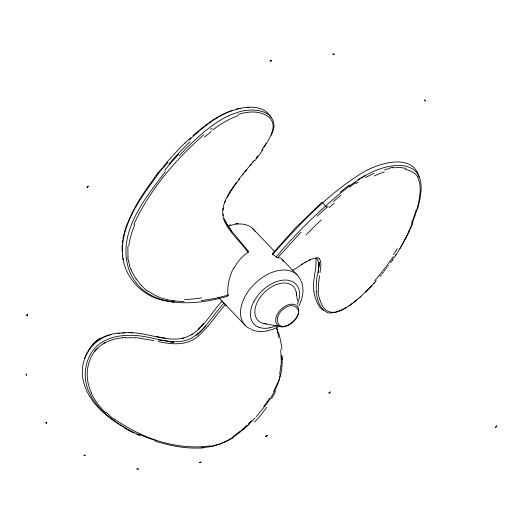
<?xml version="1.0" encoding="UTF-8"?>
<svg xmlns="http://www.w3.org/2000/svg" width="523" height="523" viewBox="0 0 523 523"><rect width="100%" height="100%" fill="white"/><g stroke="black" fill="none" stroke-linecap="round" stroke-linejoin="round"><path stroke-width="0.78" d="M319.108 263.017L318.35 272.568M281.779 358.601L281.864 355.849A1.445 0.928 0.7 0 0 281.302 355.228M281.864 355.849C283.963 374.54 275.51 392.982 263.978 407.325M228.211 294.802L227.851 296.142C194.118 306.38 142.949 309.753 128.619 268.73C117.217 232.212 144.766 198.825 165.451 171.479M122.127 244.993L122.042 251.138M127.847 246.621L128.024 257.989M223.046 210.174L223.223 208.121M122.297 242.999L122.624 240.377M280.792 366.42L279.687 374.01M273.836 128.174C275.824 108.418 249.412 107.535 236.272 112.844A99.854 73.246 -71.3 0 0 228.361 116.001M319.553 275.667L318.448 284.577L318.337 291.187M320.037 272.535C320.455 268.103 321.906 263.108 319.645 258.97M122.82 239.057L123.199 237.05M419.217 202.826C421.25 192.68 423.277 180.415 416.131 171.773C407.273 163.006 393.185 164.895 382.28 168.138C364.708 173.531 350.011 185.155 336.158 196.811C314.545 215.175 294.397 235.272 276.118 256.95C275.85 256.074 271.267 254.42 272.738 253.524M123.33 236.376L125.67 227.825M419.047 203.545L417.55 209.337M273.352 130.168L273.673 128.841M262.258 149.297C268.783 140.138 280.204 124.474 267.031 115.799C258.323 110.314 247.274 111.582 237.887 114.452M125.932 227.093L132.509 211.913M84.713 358.34L85.471 356.261M224.655 202.604L225.4 200.61M272.202 133.097L273.065 130.9M412.699 223.354L410.411 228.773M272.097 132.692L272.836 130.966M133.79 224.459C149.846 189.771 175.205 159.888 203.78 134.803M410.097 229.453L407.77 234.435M85.72 355.568L87.106 352.607M298.744 306.092C302.654 298.541 304.621 289.193 301.189 281.099M274.784 388.988L273.601 391.4M407.495 234.99L403.05 243.404M132.881 211.207L138.353 201.44L145.028 190.973M271.156 135.254L271.914 133.823M233.984 268.292L235.023 266.403A38.271 29.909 -69.9 0 1 237.141 263.076L240.502 258.833A35.91 28.092 -69.9 0 1 246.294 253.55L248.36 252.079L248.412 251.321L231.401 230.8L226.367 223.465M227.224 197.478L230.525 191.68L236.344 183.168M87.772 351.43C90.812 345.906 95.271 341.114 100.841 338.106L96.487 340.878M253.923 301.562L256.911 296.757A29.079 18.691 -43.8 0 1 262.749 290.173A28.981 18.625 -43.8 0 1 280.635 280.524A29.02 18.651 -43.8 0 1 287.552 280.178L291.605 281.23A29.02 18.651 -43.8 0 1 298.94 299.457A29.04 18.671 -43.8 0 1 297.306 304.34M401.527 246.045L402.671 244.064M399.827 248.464C407.476 235.618 413.66 221.824 417.459 207.35C419.806 197.184 422.309 185.528 417.04 175.859A55.543 28.157 -30.6 0 0 405.103 169.38M229.205 193.275L230.231 191.549M401.141 246.706L398.389 251.19M397.264 252.949L398.023 251.779M263.788 147.238L266.24 143.465M269.535 398.441L263.553 406.94M395.192 255.799L396.107 254.413M396.264 254.472L396.885 253.537M395.225 256.028L395.957 254.936M145.453 190.339L154.311 177.997M394.028 257.78L394.858 256.571M392.342 260.206L393.616 258.382M236.174 182.756C228.231 193.726 218.431 207.808 224.713 221.752C230.29 233.474 240.665 241.868 248.007 252.4M256.048 158.116L257.819 155.762M157.188 175.466C139.556 199.623 118.734 227.263 123.016 258.905C126.762 281.302 146.407 299.293 169.014 301.313M386.216 268.541L387.007 267.508M238.638 179.592L239.534 178.441M239.207 178.742L254.185 160.384M384.209 271.123L385.425 269.574M263.507 407.933L256.152 416.838M122.539 337.871C108.235 338.78 93.905 346.801 89.511 361.132C85.7 371.304 86.694 382.869 91.368 392.577M252.426 162.731L253.335 161.587M160.574 170.001L162.28 167.916M242.319 174.957L243.836 173.1M250.118 165.556L251.047 164.431M244.862 171.864L246.83 169.504M163.137 166.883L167.027 162.274M163.555 167.523L167.903 162.385M276.118 256.95L276.713 257.349A1.458 0.36 31.4 0 0 277.628 257.747L300.895 232.277M272.496 253.544L295.064 228.368L322.076 202.12L326.751 207.363L316.99 216.345M272.882 254.453C299.921 223.484 328.96 192.941 364.394 171.518C379.861 163.052 412.49 152.788 419.1 177.029M222.053 301.013L222.092 301.183C209.311 314.539 200.479 335.119 180.5 338.727C162.993 340.846 146.427 332.589 129.024 332.582M375.311 281.734L376.227 280.681M222.092 301.183L223.975 303.203C212.639 315.016 204.964 331.072 189.999 338.897C174.669 345.546 158.129 338.623 142.622 336.276C126.154 333.877 106.326 335.321 94.578 348.495C83.922 360.87 82.392 379.548 89.93 393.878A99.86 74.031 -16.4 0 0 93.826 400.657L96.409 404.181A110.144 80.777 -12.9 0 0 101.652 410.163C112.085 420.57 124.827 428.422 138.183 434.502M223.975 303.203L225.406 304.628C215.816 314.983 208.579 327.516 197.609 336.557C186.606 345.978 171.152 344.487 157.998 341.526M373.814 283.525L375.717 281.367M374.376 282.786C363.295 294.449 329.026 331.471 319.926 299.751M255.244 417.857L244.437 428.664L234.781 436.175M96.114 349.704L94.571 351.397L97.644 348.03M205.977 325.934L200.544 331.844L196.556 335.341M198.773 328.679L203.963 323.109M371.86 285.676L365.577 292.154M179.284 155.625C190.673 143.55 202.806 132.005 216.515 122.591A110.144 82.621 -74.3 0 1 224.06 118.113L228.355 115.962M185.083 143.041L190.895 137.549M189.221 140.007C201.917 128.272 215.463 116.583 232.016 110.732C244.731 106.058 263.71 103.92 271.365 117.753M92.728 344.33L98.651 339.486L104.188 336.773M198.184 329.797L199.086 328.967M193.033 135.62L199.747 129.828M326.751 207.363L328.084 206.173M359.314 297.881L361.073 296.364M243.96 428.383L232.898 436.744M333.386 201.538L340.839 195.229M200.374 129.305L212.286 120.342M353.927 302.281L357.555 299.398M210.671 129.233L212.083 128.148M351.09 304.34L352.79 303.105M355.784 183.723L358.222 182.043M348.776 305.89L350.521 304.752M212.92 119.937L217.503 117.113M234.095 436.613L228.76 439.856L220.739 443.615M191.255 334.929L192.438 334.184M292.671 270.241C300.738 265.932 308.158 258.689 317.585 257.852M301.333 264.579L302.706 263.782M304.765 262.585L306.145 261.781M344.461 308.511L346.389 307.4M365.407 177.578L374.2 173.172M218.183 116.74L220.222 115.616M220.909 115.269L222.275 114.57M278.131 326.842C270.064 331.164 259.911 333.386 251.243 329.503M341.212 310.172L343.82 308.884M308.694 260.467L310.564 259.552M103.639 343.245L105.385 342.434M222.961 114.223L225.72 112.948M226.361 112.68L228.263 111.876M340.565 310.499L335.707 312.277M228.897 111.634L230.813 110.909M220.085 443.857L210.181 446.714L201.27 447.865M231.454 110.693L232.735 110.261M104.855 336.479L106.94 335.805M228.231 295.103L215.26 298.339L201.244 300.62M181.749 338.564L183.965 337.936M107.633 335.576L109.17 335.171M236.638 109.111L238.037 108.751M109.941 334.968L111.477 334.615M238.736 108.594L240.135 108.294M335.014 312.493L329.183 313.022M210.638 445.818C176.715 450.761 141.936 438.235 114.321 418.995M121.571 332.968C95.395 333.04 76.489 358.098 83.955 383.294C89.806 403.521 107.241 417.746 124.919 427.69M118.048 333.393L119.296 333.236M392.878 167.798L399.65 167.478L406.07 168.354M199.211 448.08L203.761 447.766M123.016 332.87L124.866 332.778M235.435 223.569L238.259 223.439M198.988 448.021C184.135 448.551 169.354 445.616 155.253 441.092M247.046 107.405L249.125 107.385M184.174 301.627L173.165 300.83M130.828 332.811L132.273 332.889M135.686 337.531L153.736 340.617M173.375 342.055L158.345 339.858M172.538 301.725L170.302 301.496L173.244 302.183A1.445 0.994 -82.9 0 0 174.453 301.006M156.423 336.603L165.621 338.211M281.577 326.823L263.252 323.423M328.536 312.989C317.101 308.557 315.389 293.213 316.52 282.4C315.977 275.595 322.75 262.206 315.702 258.002M258.46 327.137L262.474 328.163A29.079 18.691 -43.8 0 0 269.423 327.836M323.783 310.564C318.723 307.831 316.761 301.954 315.009 296.842A87.563 55.32 -22.4 0 1 313.944 291.304M246.81 250.19L248.098 251.014M148.395 291.684L146.492 290.278M108.869 414.667L106.261 412.372M225.406 304.628L225.603 304.804A35.917 24.725 -15.3 0 0 226.603 305.595M252.857 228.728L274.229 251.02M282.211 259.356L296.979 274.778M218.738 297.737L245.411 325.574M141.347 285.591L136.078 278.922M231.643 231.009L227.4 225.053L225.151 220.778M225.969 222.772L224.092 218.457M129.58 265.226L128.553 261.16M276.647 327.627L277.922 332.641M276.497 326.816L278.713 337.335M122.918 258.349L123.219 259.8M223.073 213.927L223.341 215.463M122.421 255.224L122.657 256.826M296.247 292.324L297.45 300.83M313.892 291.318C312.296 280.348 316.788 269.62 315.957 258.689M280.753 349.501L281.184 359.608A1.445 0.928 0.9 0 0 282.413 358.582M397.212 248.719A170.42 84.223 -33.6 0 1 393.453 254.557M393.257 256.571A105.914 31.256 -44.3 0 1 374.782 280.694M319.154 265.344A179.284 17.821 -88.5 0 1 319.69 262.441M319.841 299.784A82.876 51.96 -22 0 1 318.017 291.272M389.903 167.903A76.672 47.528 -52.4 0 1 392.982 167.458M389.746 168.543A82.242 52.13 -54.4 0 0 386.628 169.223A85.981 55.392 -55.8 0 0 384.536 169.785M374.278 175.95A96.415 63.165 -57.3 0 1 384.353 171.949M358.007 179.997A83.497 47.312 -51.2 0 1 365.453 175.519M349.482 187.097A84.674 31.805 -44.1 0 1 355.901 182.429M340.1 192.307A96.395 33.707 -43.5 0 1 349.56 184.854M329.052 207.729A147.447 36.545 -42.2 0 1 334.105 203.31M306.099 234.86A220.641 86.066 -42.2 0 1 321.272 219.915M317.605 257.826A20.815 7.59 -48.6 0 1 319.638 258.977M278.073 257.649A40.467 13.245 -47.6 0 1 283.191 261.487M228.185 226.256A36.198 23.267 -43.8 0 1 255.034 231.401M229.355 225.178A33.152 21.391 -43.2 0 1 230.617 224.838M266.292 323.861A24.542 15.775 -43.8 0 1 255.924 305.569A24.542 15.775 -43.8 0 1 279.38 283.616A24.542 15.775 -43.8 0 1 296.456 295.632M383.503 272.15A99.86 32.426 -43.4 0 1 382.254 273.712M381.359 274.81A99.86 32.426 -43.4 0 1 380.005 276.464M392.4 260.186A110.137 31.707 -44.5 0 1 390.537 262.794M388.602 265.436A110.137 31.707 -44.5 0 1 387.837 266.462M416.223 209.795A220.699 104.92 -35.3 0 1 412.503 220.523M412.274 221.098A220.699 104.92 -35.3 0 1 411.47 223.099M236.474 182.958A178.997 174.545 -13.9 0 1 239.508 178.964M262.716 149.179A82.307 35.825 -51.8 0 1 261.86 150.434M262.997 149.532A82.882 36.545 -52 0 1 254.753 160.842M212.776 129.966A105.901 77.247 -70.7 0 1 237.978 115.714M164.647 170.335A220.719 135.522 -61 0 1 178.637 154.37M204.349 137.222A170.773 97.056 -58.8 0 1 211.083 131.685M128.763 246.222A55.536 31.334 -59.3 0 1 134.875 224.629M130.789 269.221A83.196 61.184 -36.1 0 1 129.377 265.324M128.41 261.232A69.755 49.541 -44.9 0 1 127.86 258.061M136.104 278.903A99.213 73.573 -28.7 0 1 132.587 272.901A91.747 67.931 -31.8 0 1 131.273 270.116M146.46 290.317A83.517 61.956 -51 0 1 141.498 285.434M148.617 291.246A93.95 68.415 -73.5 0 0 162.3 298.398L168.112 299.914A147.336 107.025 -76 0 0 173.185 300.699M131.391 270.058A87.844 64.747 -35.1 0 1 131.005 269.103M201.636 297.862A220.582 153.311 -61.7 0 1 184.652 299.483M168.955 164.078A213.953 127.69 -60.3 0 1 189.921 141.877M157.044 175.29A208.265 125.749 -60.7 0 1 163.424 167.334M166.974 162.195A213.789 130.149 -60.8 0 1 172.211 156.259M173.054 155.338A213.789 130.149 -60.8 0 1 185.037 142.929M154.174 177.833A203.316 122.624 -60.7 0 1 160.025 170.354M227.897 294.894A40.951 31.903 -69.8 0 1 233.591 268.044M173.708 342.696A178.931 8.662 10.3 0 1 170.008 341.931M125.638 337.989A85.164 67.683 -57 0 1 135.594 337.884M122.552 337.773A78.744 62.544 -56.9 0 1 125.703 337.446M105.809 412.68A105.28 78.045 -16 0 1 91.074 392.688M155.579 440.536A220.745 173.401 -34.1 0 1 138.503 434.044M114.086 419.256A170.537 135.817 -39.7 0 1 108.679 414.857M233.297 437.476A55.536 44.527 -39.8 0 1 210.619 446.577M251.38 420.61A78.581 43.801 -38.4 0 1 248.569 423.48M266.763 407.24A92.61 47.645 -39.4 0 1 254.649 422.041M246.738 425.421A69.762 42.853 -37.5 0 1 243.725 428.167M249.262 423.924A73.207 44.148 -37.6 0 1 247.294 425.84M275.536 391.426A83.51 53.104 -31.5 0 1 271.542 398.689M280.282 374.004A96.382 72.462 -14.7 0 1 278.092 382.856M277.438 382.79A84.674 62.008 -19.6 0 1 274.928 389.014M280.91 366.414A148.78 113.478 -10 0 0 281.191 362.354A142.504 108.215 -12.2 0 0 281.302 359.595M121.558 333.053A87.544 69.716 -59 0 1 129.011 332.654M140.092 435.737A215.535 170.387 -35.8 0 1 136.764 434.286M134.136 433.077A215.535 170.387 -35.8 0 1 124.572 428.134M278.55 332.432A220.628 163.889 -22.7 0 1 281.962 349.194M250.445 328.856A36.198 23.274 -43.8 0 1 255.002 283.466A36.198 23.274 -43.8 0 1 300.673 280.505M276.255 325.639A29.04 18.671 -43.8 0 1 269.358 327.901M258.427 327.13A29.079 18.691 -43.8 0 1 253.877 301.464M26.183 374.037L26.601 375.207L26.183 374.037M277.38 317.788C276.281 340.865 312.669 310.956 292.128 305.55A12.434 7.989 -43.8 0 0 280.537 311.806L279.145 313.741L277.38 317.788M87.138 187.267L87.066 187.724L88.322 186.116L87.138 187.267M27.091 315.5L27.019 315.918L26.843 315.009L27.314 314.251L27.091 315.5M45.867 422.283L46.645 423.375L45.867 422.283M495.863 427.036L495.595 427.396L496.85 425.787L495.863 427.036M270.273 60.871L269.986 61.171L271.718 60.727L270.273 60.871M329.104 392.956L328.81 393.224L330.386 391.884L329.104 392.956M333.046 54.006L332.752 54.209L334.315 54.3L333.046 54.006M265.906 436.267L265.619 436.43L267.358 435.496L265.906 436.267M201.218 462.084L199.485 462.522L201.218 462.084M138.445 469.046L136.889 468.954L138.445 469.046M424.754 99.906L425.336 100.965L424.754 99.906M85.184 455.71L83.955 455.088L85.184 455.71M287.513 325.718A13.624 8.76 -43.8 0 0 297.084 306.099A13.624 8.76 -43.8 0 0 277.079 314.702A13.624 8.76 -43.8 0 0 287.513 325.718"/></g></svg>
